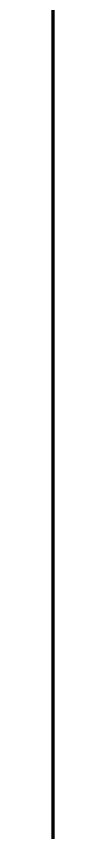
# Model space of a CAD drawing. Header units: millimetres. Extents: x 573 to 993, y 334 to 631.
# Drawn here: x 782.6 to 782.9, y 407.3 to 480.9 of the extents above; entities that cross this region are included whole.
import ezdxf

# ---------------------------------------------------------------- set-up
doc = ezdxf.new("R2010")
doc.units = ezdxf.units.MM
doc.layers.add('1', color=7, linetype='Continuous')

msp = doc.modelspace()

# ---------------------------------------------------------------- linework, layer by layer
at = {"layer": '1', "color": 5, "linetype": 'Continuous', "const_width": 0.3}
msp.add_lwpolyline([(782.7047577827179, 619.6436545640074), (782.7047577827179, 344.1436545640075)], dxfattribs=at)

doc.saveas('drawing.dxf')
